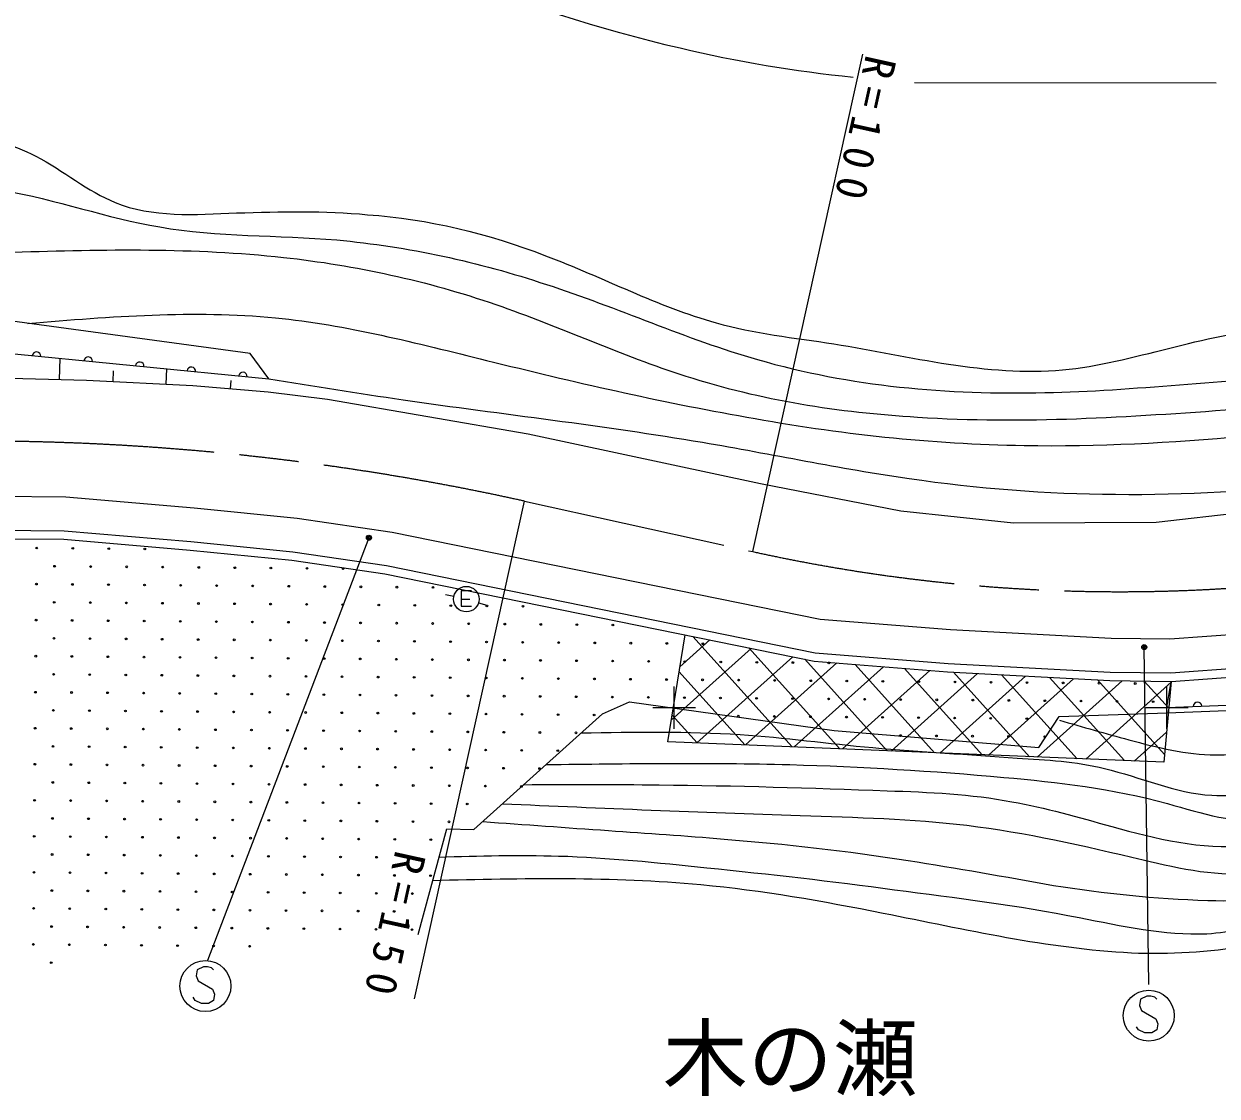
# Model space of a CAD drawing. Units: millimetres, scale not verified. Extents: x 40000 to 680000, y 20000 to 380000.
# Drawn here: x 82441 to 152652, y 251197 to 314320 of the extents above; entities that cross this region are included whole.
import ezdxf
from ezdxf.enums import TextEntityAlignment as Align

# ---------------------------------------------------------------- set-up
doc = ezdxf.new("R2010")
doc.units = ezdxf.units.MM
doc.header["$LTSCALE"] = 1000
doc.linetypes.add('CHAIN', pattern=[18.5, 12, -1.5, 3.5, -1.5])
for name, color, linetype, lineweight in [('M-BGD', 7, 'Continuous', 13), ('M-BMK', 2, 'CHAIN', 13), ('M-STR-HTXT', 7, 'Continuous', 13), ('M-STR-STRC', 7, 'Continuous', 13)]:
    doc.layers.add(name, color=color, linetype=linetype, lineweight=lineweight)
doc.layers.add('M-BMK-HTXT', color=7, linetype='Continuous')
doc.styles.add('ＭＳ ゴシック', font='')
doc.styles.get('ＭＳ ゴシック').set_extended_font_data('MS Gothic')

# ---------------------------------------------------------------- blocks, each defined once
blk = doc.blocks.new('plus')
at = {"color": 0, "linetype": 'Continuous', "lineweight": -2}
for p, q in [((0, -1.25), (0, 1.25)), ((-1.25, 0), (1.25, 0))]:
    blk.add_line(p, q, dxfattribs=at)

msp = doc.modelspace()

# ---------------------------------------------------------------- linework, layer by layer
at = {"layer": 'M-BGD'}
for p, q in [((134836, 310875), (152601, 310851)), ((95765, 294910), (71899, 298154)), ((73354, 295730), (96847, 293418)), ((96847, 293418), (95765, 294910)), ((84538, 293382), (84570, 294626)), ((76569, 293582), (86132, 293342)), ((87693, 293262), (87725, 293893)), ((90814, 293101), (90860, 294007)), ((86132, 293342), (92374, 293021)), ((92374, 293021), (96815, 292661)), ((94595, 292841), (94633, 293317)), ((96815, 292661), (100306, 292221)), ((100306, 292221), (112110, 290181)), ((112110, 290181), (125794, 287260)), ((125794, 287260), (134036, 285659)), ((79804, 286520), (84910, 286477)), ((84910, 286477), (92469, 285829)), ((149071, 284979), (163195, 286620)), ((92469, 285829), (98513, 285229)), ((98513, 285229), (104116, 284404)), ((134036, 285659), (140678, 284939)), ((79787, 284521), (84816, 284478)), ((84816, 284478), (92271, 283839)), ((104116, 284404), (129288, 279283)), ((140678, 284939), (149071, 284979)), ((79783, 284021), (84792, 283978)), ((84792, 283978), (92222, 283341)), ((92271, 283839), (98269, 283243)), ((92222, 283341), (98207, 282747)), ((98269, 283243), (103770, 282433)), ((98207, 282747), (103684, 281940)), ((103770, 282433), (129007, 277299)), ((103684, 281940), (128937, 276803)), ((108773, 280935), (108173, 280935)), ((108173, 280935), (108173, 280035)), ((107739, 280608), (107250, 280711)), ((108173, 280455), (108683, 280455)), ((109193, 280245), (109673, 280105)), ((108173, 280035), (108773, 280035)), ((129288, 279283), (136959, 278661)), ((149874, 278116), (163611, 279127)), ((120331, 272058), (121347, 278347)), ((122800, 278052), (121044, 276474)), ((121811, 278253), (127651, 271756)), ((136959, 278661), (146424, 278156)), ((146424, 278156), (149874, 278116)), ((125240, 277555), (120536, 273328)), ((125102, 277584), (130443, 271640)), ((127680, 277059), (122037, 271988)), ((130267, 276696), (124898, 271869)), ((128392, 276914), (133236, 271524)), ((128937, 276803), (136791, 276167)), ((129007, 277299), (136824, 276666)), ((136824, 276666), (146359, 276157)), ((149936, 276115), (163755, 277132)), ((149952, 275615), (163791, 276634)), ((120995, 276169), (124858, 271871)), ((133012, 276473), (127758, 271751)), ((135756, 276251), (130618, 271633)), ((131357, 276607), (136029, 271409)), ((138551, 276073), (133478, 271514)), ((134258, 276372), (138822, 271293)), ((136791, 276167), (146343, 275657)), ((137148, 276148), (141615, 271178)), ((139973, 275997), (144408, 271062)), ((146359, 276157), (149936, 276115)), ((141375, 275922), (136339, 271396)), ((144199, 275772), (139199, 271278)), ((147055, 275649), (142059, 271159)), ((142797, 275846), (147201, 270947)), ((149946, 275559), (144920, 271041)), ((145622, 275696), (149560, 271313)), ((146343, 275657), (149952, 275615)), ((148367, 275633), (149807, 274030)), ((149952, 275615), (149518, 270851)), ((149702, 274066), (149952, 275615)), ((149702, 274066), (164083, 274638)), ((116490, 273702), (118080, 274402)), ((118080, 274402), (130127, 272716)), ((149714, 273766), (149702, 274066)), ((149714, 273766), (164095, 274339)), ((108917, 266894), (116490, 273702)), ((120585, 273633), (122065, 271987)), ((142153, 271730), (143362, 273543)), ((143362, 273543), (149714, 273766)), ((130127, 272716), (142153, 271730)), ((149680, 272630), (147780, 270923)), ((149518, 270851), (120331, 272058)), ((105640, 260722), (107327, 266926)), ((107327, 266926), (108917, 266894))]:
    msp.add_line(p, q, dxfattribs=at)
for centre, radius in [((83197, 283461), 50), ((85318, 283443), 50), ((87439, 283425), 50), ((89560, 283407), 50), ((84248, 282392), 50), ((86370, 282374), 50), ((88491, 282356), 50), ((90612, 282338), 50), ((92733, 282320), 50), ((94855, 282302), 50), ((96976, 282284), 50), ((99097, 282266), 50), ((101218, 282248), 50), ((83179, 281340), 50), ((85300, 281322), 50), ((87421, 281304), 50), ((89543, 281286), 50), ((91664, 281268), 50), ((93785, 281250), 50), ((95906, 281232), 50), ((98027, 281214), 50), ((100149, 281196), 50), ((102270, 281178), 50), ((104391, 281160), 50), ((106512, 281142), 50), ((108473, 280455), 750), ((84230, 280270), 50), ((86352, 280252), 50), ((88473, 280234), 50), ((90594, 280216), 50), ((92715, 280198), 50), ((94837, 280181), 50), ((96958, 280163), 50), ((99079, 280145), 50), ((101200, 280127), 50), ((103322, 280109), 50), ((105443, 280091), 50), ((107564, 280073), 50), ((109685, 280055), 50), ((111807, 280037), 50), ((83161, 279219), 50), ((85282, 279201), 50), ((87403, 279183), 50), ((89525, 279165), 50), ((91646, 279147), 50), ((93767, 279129), 50), ((95888, 279111), 50), ((98010, 279093), 50), ((100131, 279075), 50), ((102252, 279057), 50), ((104373, 279039), 50), ((106494, 279021), 50), ((108616, 279003), 50), ((110737, 278985), 50), ((112858, 278967), 50), ((114979, 278949), 50), ((117101, 278931), 50), ((84212, 278149), 50), ((86334, 278131), 50), ((88455, 278113), 50), ((90576, 278095), 50), ((92697, 278077), 50), ((94819, 278059), 50), ((96940, 278041), 50), ((99061, 278023), 50), ((101182, 278005), 50), ((103304, 277987), 50), ((105425, 277969), 50), ((107546, 277951), 50), ((109667, 277933), 50), ((111789, 277915), 50), ((113910, 277897), 50), ((116031, 277879), 50), ((118152, 277862), 50), ((120274, 277844), 50), ((122395, 277826), 50), ((83143, 277098), 50), ((85264, 277080), 50), ((87385, 277062), 50), ((89507, 277044), 50), ((91628, 277026), 50), ((93749, 277008), 50), ((95870, 276990), 50), ((97992, 276972), 50), ((100113, 276954), 50), ((102234, 276936), 50), ((104355, 276918), 50), ((106477, 276900), 50), ((108598, 276882), 50), ((110719, 276864), 50), ((112840, 276846), 50), ((114961, 276828), 50), ((117083, 276810), 50), ((119204, 276792), 50), ((121325, 276774), 50), ((123446, 276756), 50), ((125568, 276738), 50), ((127689, 276720), 50), ((129810, 276702), 50), ((84194, 276028), 50), ((86316, 276010), 50), ((88437, 275992), 50), ((90558, 275974), 50), ((92679, 275956), 50), ((94801, 275938), 50), ((96922, 275920), 50), ((99043, 275902), 50), ((101164, 275884), 50), ((103286, 275866), 50), ((105407, 275848), 50), ((107528, 275830), 50), ((109649, 275812), 50), ((111771, 275794), 50), ((113892, 275776), 50), ((116013, 275758), 50), ((118134, 275740), 50), ((120256, 275722), 50), ((122377, 275704), 50), ((124498, 275686), 50), ((126619, 275668), 50), ((128741, 275650), 50), ((130862, 275632), 50), ((132983, 275614), 50), ((135104, 275596), 50), ((137226, 275578), 50), ((139347, 275561), 50), ((141468, 275543), 50), ((143589, 275525), 50), ((145711, 275507), 50), ((147832, 275489), 50), ((83125, 274976), 50), ((85246, 274958), 50), ((87367, 274940), 50), ((89489, 274922), 50), ((91610, 274904), 50), ((93731, 274886), 50), ((95852, 274868), 50), ((97974, 274850), 50), ((100095, 274832), 50), ((102216, 274814), 50), ((104337, 274796), 50), ((106459, 274779), 50), ((108580, 274761), 50), ((110701, 274743), 50), ((112822, 274725), 50), ((114944, 274707), 50), ((117065, 274689), 50), ((119186, 274671), 50), ((121307, 274653), 50), ((123428, 274635), 50), ((125550, 274617), 50), ((127671, 274599), 50), ((129792, 274581), 50), ((131913, 274563), 50), ((134035, 274545), 50), ((136156, 274527), 50), ((138277, 274509), 50), ((140398, 274491), 50), ((84176, 273907), 50), ((86298, 273889), 50), ((88419, 273871), 50), ((90540, 273853), 50), ((92661, 273835), 50), ((94783, 273817), 50), ((96904, 273799), 50), ((99025, 273781), 50), ((142520, 274473), 50), ((144641, 274455), 50), ((146762, 274437), 50), ((148883, 274419), 50), ((101146, 273763), 50), ((103268, 273745), 50), ((105389, 273727), 50), ((107510, 273709), 50), ((109631, 273691), 50), ((111753, 273673), 50), ((113874, 273655), 50), ((115995, 273637), 50), ((124480, 273565), 50), ((126601, 273547), 50), ((128723, 273529), 50), ((130844, 273511), 50), ((132965, 273493), 50), ((135086, 273475), 50), ((137208, 273457), 50), ((139329, 273439), 50), ((141450, 273421), 50), ((83107, 272855), 50), ((85228, 272837), 50), ((87349, 272819), 50), ((89471, 272801), 50), ((91592, 272783), 50), ((93713, 272765), 50), ((95834, 272747), 50), ((97956, 272729), 50), ((100077, 272711), 50), ((102198, 272693), 50), ((104319, 272675), 50), ((106441, 272657), 50), ((108562, 272639), 50), ((110683, 272621), 50), ((112804, 272603), 50), ((114926, 272585), 50), ((134017, 272424), 50), ((136138, 272406), 50), ((138259, 272388), 50), ((140380, 272370), 50), ((84159, 271785), 50), ((86280, 271767), 50), ((88401, 271749), 50), ((90522, 271731), 50), ((92643, 271714), 50), ((94765, 271696), 50), ((96886, 271678), 50), ((142502, 272352), 50), ((99007, 271660), 50), ((101128, 271642), 50), ((103250, 271624), 50), ((105371, 271606), 50), ((107492, 271588), 50), ((109613, 271570), 50), ((111735, 271552), 50), ((113856, 271534), 50), ((83089, 270734), 50), ((85210, 270716), 50), ((87331, 270698), 50), ((89453, 270680), 50), ((91574, 270662), 50), ((93695, 270644), 50), ((95816, 270626), 50), ((97938, 270608), 50), ((100059, 270590), 50), ((102180, 270572), 50), ((104301, 270554), 50), ((106423, 270536), 50), ((108544, 270518), 50), ((110665, 270500), 50), ((112786, 270482), 50), ((84141, 269664), 50), ((86262, 269646), 50), ((88383, 269628), 50), ((90504, 269610), 50), ((92626, 269592), 50), ((94747, 269574), 50), ((96868, 269556), 50), ((98989, 269538), 50), ((101110, 269520), 50), ((103232, 269502), 50), ((105353, 269484), 50), ((107474, 269466), 50), ((109595, 269448), 50), ((111717, 269430), 50), ((83071, 268613), 50), ((85192, 268595), 50), ((87313, 268577), 50), ((89435, 268559), 50), ((91556, 268541), 50), ((93677, 268523), 50), ((95798, 268505), 50), ((97920, 268487), 50), ((100041, 268469), 50), ((102162, 268451), 50), ((104283, 268433), 50), ((106405, 268415), 50), ((108526, 268397), 50), ((84123, 267543), 50), ((86244, 267525), 50), ((88365, 267507), 50), ((90486, 267489), 50), ((92608, 267471), 50), ((94729, 267453), 50), ((96850, 267435), 50), ((98971, 267417), 50), ((101093, 267399), 50), ((103214, 267381), 50), ((105335, 267363), 50), ((107456, 267345), 50), ((83053, 266491), 50), ((85174, 266473), 50), ((87295, 266455), 50), ((89417, 266437), 50), ((91538, 266419), 50), ((93659, 266401), 50), ((95780, 266383), 50), ((97902, 266365), 50), ((100023, 266347), 50), ((102144, 266329), 50), ((104265, 266312), 50), ((106387, 266294), 50), ((84105, 265422), 50), ((86226, 265404), 50), ((88347, 265386), 50), ((90468, 265368), 50), ((92590, 265350), 50), ((94711, 265332), 50), ((96832, 265314), 50), ((98953, 265296), 50), ((101075, 265278), 50), ((103196, 265260), 50), ((105317, 265242), 50), ((83035, 264370), 50), ((85156, 264352), 50), ((87277, 264334), 50), ((89399, 264316), 50), ((91520, 264298), 50), ((93641, 264280), 50), ((95762, 264262), 50), ((97884, 264244), 50), ((100005, 264226), 50), ((102126, 264208), 50), ((104247, 264190), 50), ((106369, 264172), 50), ((84087, 263300), 50), ((86208, 263282), 50), ((88329, 263264), 50), ((90450, 263247), 50), ((92572, 263229), 50), ((94693, 263211), 50), ((96814, 263193), 50), ((98935, 263175), 50), ((101057, 263157), 50), ((103178, 263139), 50), ((105299, 263121), 50), ((83017, 262249), 50), ((85138, 262231), 50), ((87259, 262213), 50), ((89381, 262195), 50), ((91502, 262177), 50), ((93623, 262159), 50), ((95744, 262141), 50), ((97866, 262123), 50), ((99987, 262105), 50), ((102108, 262087), 50), ((104229, 262069), 50), ((84069, 261179), 50), ((86190, 261161), 50), ((88311, 261143), 50), ((90432, 261125), 50), ((92554, 261107), 50), ((94675, 261089), 50), ((96796, 261071), 50), ((98917, 261053), 50), ((101039, 261035), 50), ((103160, 261017), 50), ((105281, 260999), 50), ((82999, 260128), 50), ((85120, 260110), 50), ((87242, 260092), 50), ((89363, 260074), 50), ((91484, 260056), 50), ((93605, 260038), 50), ((95726, 260020), 50), ((84051, 259058), 50)]:
    msp.add_circle(centre, radius, dxfattribs=at)
for centre, start, end in [((83188, 294762), 354.37947, 174.37947), ((86224, 294464), 354.37947, 174.37947), ((89259, 294165), 354.37947, 174.37947), ((92294, 293866), 354.37947, 174.37947), ((95329, 293567), 354.37947, 174.37947), ((151500, 274137), 2.28049, 182.28049)]:
    msp.add_arc(centre, 250, start, end, dxfattribs=at)
for points, knots in [([(64285, 324863), (68430, 325250), (72574, 325637), (76692, 325439), (82119, 325179), (87498, 323902), (92751, 322262), (102317, 319275), (111462, 315082), (121057, 312904), (124402, 312094), (127804, 311542), (131241, 311182)], [0, 0, 0, 0, 1, 1, 1, 2, 2, 2, 3, 3, 3, 4, 4, 4, 4]), ([(63669, 304264), (64383, 303930), (65097, 303595), (65787, 303549), (67324, 303447), (68741, 304782), (70255, 305758), (72869, 307444), (75774, 308061), (78626, 307761), (80182, 307673), (81738, 307250), (83146, 306528), (84772, 305688), (86189, 304452), (87819, 303806), (89979, 302913), (92507, 303080), (94958, 303190), (97576, 303266), (100123, 303327), (102662, 303087), (106233, 302843), (109769, 301963), (113139, 300673), (116517, 299397), (119726, 297684), (123167, 296719), (125413, 296097), (127758, 295836), (130100, 295486), (134598, 294735), (139109, 293561), (143556, 293945), (147737, 294355), (151848, 296122), (156036, 296359), (158972, 296481), (161939, 295813), (164921, 295640), (170964, 295356), (177046, 296903), (183012, 296205), (184957, 296028), (186890, 295668), (188764, 294921), (190664, 294145), (192507, 292914), (194362, 292867), (196518, 292808), (198689, 294367), (200936, 295075), (204167, 296057), (207570, 295367), (210913, 294716), (217238, 293765), (223343, 292595), (229607, 291942), (232652, 291619), (235716, 291504), (238800, 291583), (243007, 291719), (247186, 292364), (251294, 293535), (253007, 293997), (254719, 294529), (256121, 295537), (257083, 296229), (257900, 297134), (258807, 297911)], [0, 0, 0, 0, 1, 1, 1, 2, 2, 2, 3, 3, 3, 4, 4, 4, 5, 5, 5, 6, 6, 6, 7, 7, 7, 8, 8, 8, 9, 9, 9, 10, 10, 10, 11, 11, 11, 12, 12, 12, 13, 13, 13, 14, 14, 14, 15, 15, 15, 16, 16, 16, 17, 17, 17, 18, 18, 18, 19, 19, 19, 20, 20, 20, 21, 21, 21, 22, 22, 22, 23, 23, 23, 23]), ([(63617, 302521), (65074, 302291), (66530, 302061), (67938, 302214), (70736, 302517), (73344, 304331), (76155, 304782), (77800, 305046), (79515, 304842), (81188, 304525), (84329, 303982), (87330, 302884), (90432, 302368), (93853, 301757), (97382, 301900), (100858, 301598), (105048, 301212), (109186, 300314), (113184, 298978), (117372, 297624), (121395, 295762), (125613, 294562), (131055, 292971), (136825, 292477), (142523, 292610), (147818, 292711), (153068, 293426), (158341, 293586), (161763, 293681), (165184, 293487), (168613, 293535), (173415, 293619), (178221, 294102), (183006, 293843), (186568, 293687), (190125, 293193), (193586, 292251), (194783, 291925), (195967, 291543), (197181, 291378), (198478, 291197), (199808, 291266), (201136, 291326), (206721, 291566), (212264, 291750), (217789, 291326), (221951, 291080), (226087, 290454), (230269, 290094), (234544, 289751), (238854, 289698), (243108, 290196), (247131, 290647), (251111, 291601), (254921, 292970), (256551, 293530), (258154, 294144), (259753, 294819)], [0, 0, 0, 0, 1, 1, 1, 2, 2, 2, 3, 3, 3, 4, 4, 4, 5, 5, 5, 6, 6, 6, 7, 7, 7, 8, 8, 8, 9, 9, 9, 10, 10, 10, 11, 11, 11, 12, 12, 12, 13, 13, 13, 14, 14, 14, 15, 15, 15, 16, 16, 16, 17, 17, 17, 18, 18, 18, 19, 19, 19, 19]), ([(63545, 300112), (69642, 300398), (75738, 300684), (81853, 300879), (87150, 301048), (92460, 301148), (97722, 300571), (101961, 300105), (106167, 299199), (110202, 297797), (113978, 296499), (117603, 294793), (121398, 293586), (125787, 292167), (130406, 291448), (135022, 291172), (141248, 290750), (147491, 291190), (153716, 291634), (156717, 291855), (159707, 292054), (162704, 292199), (167285, 292410), (171861, 292358), (176481, 292456), (180529, 292542), (184611, 292744), (188550, 292045), (190982, 291614), (193360, 290840), (195737, 290066)], [0, 0, 0, 0, 1, 1, 1, 2, 2, 2, 3, 3, 3, 4, 4, 4, 5, 5, 5, 6, 6, 6, 7, 7, 7, 8, 8, 8, 9, 9, 9, 10, 10, 10, 10]), ([(82684, 296688), (87560, 297087), (92436, 297487), (97240, 297014), (101422, 296602), (105550, 295529), (109668, 294510), (114755, 293251), (119827, 292075), (124972, 291171), (130357, 290188), (135826, 289583), (141295, 289501), (145627, 289422), (149962, 289668), (154280, 290058), (157283, 290324), (160274, 290637), (163277, 290893), (168581, 291344), (173920, 291613), (179230, 291356), (183076, 291171), (186906, 290709), (190736, 290248)], [0, 0, 0, 0, 1, 1, 1, 2, 2, 2, 3, 3, 3, 4, 4, 4, 5, 5, 5, 6, 6, 6, 7, 7, 7, 8, 8, 8, 8]), ([(96847, 293418), (99480, 292996), (102113, 292574), (104752, 292191), (110624, 291339), (116527, 290681), (122375, 289687), (126427, 288998), (130453, 288147), (134525, 287554), (138547, 286977), (142612, 286654), (146675, 286626), (150794, 286580), (154914, 286826), (159011, 287275), (163410, 287774), (167779, 288498), (172181, 288852), (175632, 289130), (179104, 289181), (182569, 289316), (185119, 289415), (187666, 289560), (190213, 289705)], [0, 0, 0, 0, 1, 1, 1, 2, 2, 2, 3, 3, 3, 4, 4, 4, 5, 5, 5, 6, 6, 6, 7, 7, 7, 8, 8, 8, 8]), ([(111851, 269532), (114510, 269540), (117168, 269548), (119823, 269522), (124291, 269479), (128750, 269340), (133235, 269176), (135698, 269086), (138169, 268989), (140575, 268523), (142549, 268173), (144475, 267623), (146455, 267062), (149061, 266349), (151717, 265688), (154410, 265948), (155627, 266061), (156853, 266368), (157907, 266947), (159380, 267758), (160516, 269101), (161635, 270406), (162639, 271577), (163629, 272717), (164619, 273858)], [0, 0, 0, 0, 1, 1, 1, 2, 2, 2, 3, 3, 3, 4, 4, 4, 5, 5, 5, 6, 6, 6, 7, 7, 7, 8, 8, 8, 8]), ([(113166, 270714), (117943, 270779), (122719, 270843), (127515, 270713), (131726, 270599), (135952, 270336), (140093, 269963), (143300, 269674), (146457, 269319), (149731, 268418), (151747, 267873), (153789, 267138), (155733, 267535), (156770, 267748), (157779, 268282), (158645, 268948), (160461, 270343), (161647, 272316), (162833, 274288)], [0, 0, 0, 0, 1, 1, 1, 2, 2, 2, 3, 3, 3, 4, 4, 4, 5, 5, 5, 6, 6, 6, 6]), ([(115246, 272584), (118364, 272635), (121483, 272687), (124588, 272481), (127193, 272308), (129788, 271954), (132389, 271713), (135215, 271450), (138049, 271322), (140882, 271098), (142609, 270993), (144336, 270899), (146032, 270483), (148140, 269987), (150164, 269035), (152334, 268907), (153923, 268814), (155591, 269163), (156985, 269906), (158769, 270858), (160106, 272458), (161442, 274057)], [0, 0, 0, 0, 1, 1, 1, 2, 2, 2, 3, 3, 3, 4, 4, 4, 5, 5, 5, 6, 6, 6, 7, 7, 7, 7]), ([(143380, 273327), (144733, 272935), (146086, 272543), (147454, 272174), (149130, 271721), (150828, 271301), (152565, 271290), (153901, 271281), (155260, 271514), (156485, 272020), (157753, 272544), (158878, 273360), (160003, 274176)], [0, 0, 0, 0, 1, 1, 1, 2, 2, 2, 3, 3, 3, 4, 4, 4, 4]), ([(110605, 268411), (116432, 268157), (122259, 267902), (128124, 267716), (131407, 267611), (134703, 267528), (137923, 267139), (141393, 266721), (144775, 265948), (148299, 265103), (150530, 264587), (152791, 264069), (155025, 264372), (156773, 264588), (158526, 265289), (159867, 266409), (161426, 267711), (162429, 269581), (163825, 271059), (164422, 271691), (165091, 272252), (165759, 272813)], [0, 0, 0, 0, 1, 1, 1, 2, 2, 2, 3, 3, 3, 4, 4, 4, 5, 5, 5, 6, 6, 6, 7, 7, 7, 7]), ([(109437, 267361), (111903, 267182), (114370, 267004), (116837, 266832), (119105, 266673), (121373, 266520), (123639, 266332), (127265, 266033), (130886, 265647), (134477, 265064), (137332, 264629), (140167, 264107), (143034, 263604), (146009, 263138), (148959, 262814), (152104, 262720), (154618, 262650), (157237, 262749), (159329, 263950), (160349, 264511), (161261, 265313), (161980, 266255), (163051, 267659), (163693, 269377), (164901, 270598), (165419, 271121), (166041, 271553), (166662, 271985)], [0, 0, 0, 0, 1, 1, 1, 2, 2, 2, 3, 3, 3, 4, 4, 4, 5, 5, 5, 6, 6, 6, 7, 7, 7, 8, 8, 8, 9, 9, 9, 9]), ([(106877, 265273), (109222, 265338), (111566, 265403), (113906, 265333), (116817, 265245), (119721, 264946), (122622, 264642), (126313, 264256), (129998, 263861), (133668, 263348), (137295, 262885), (140905, 262427), (144542, 261708), (147038, 261227), (149539, 260646), (152050, 260759), (153464, 260843), (154869, 261171), (156282, 261546), (157649, 261910), (159016, 262326), (160171, 263083), (161224, 263753), (162134, 264658), (162837, 265718), (163643, 266889), (164200, 268183), (165189, 269262), (165625, 269736), (166144, 270170), (166726, 270328), (167287, 270481), (167906, 270379), (168525, 270277)], [0, 0, 0, 0, 1, 1, 1, 2, 2, 2, 3, 3, 3, 4, 4, 4, 5, 5, 5, 6, 6, 6, 7, 7, 7, 8, 8, 8, 9, 9, 9, 10, 10, 10, 11, 11, 11, 11]), ([(106504, 263898), (111778, 264021), (117051, 264144), (122277, 263652), (125873, 263313), (129446, 262683), (133001, 261975), (137847, 261010), (142660, 259900), (147609, 259636), (149862, 259550), (152120, 259689), (154423, 260033), (156643, 260350), (158917, 260848), (160646, 262107), (162092, 263051), (163199, 264362), (164308, 266079), (165157, 267407), (165991, 268958), (167221, 269080), (167908, 269158), (168729, 268787), (169428, 268330), (171270, 267169), (172287, 265485), (173708, 263917), (174983, 262470), (176533, 261233), (178275, 260876)], [0, 0, 0, 0, 1, 1, 1, 2, 2, 2, 3, 3, 3, 4, 4, 4, 5, 5, 5, 6, 6, 6, 7, 7, 7, 8, 8, 8, 9, 9, 9, 10, 10, 10, 10])]:
    msp.add_open_spline(points, degree=3, knots=knots, dxfattribs=at)
at = {"layer": 'M-BMK'}
msp.add_line((111905, 286222), (125336, 283252), dxfattribs=at)
for centre, radius, start, end in [((79519, 139760), 150000, 77.53131, 89.67276), ((146926, 380893), 100000, 257.53131, 277.29919)]:
    msp.add_arc(centre, radius, start, end, dxfattribs=at)
at = {"layer": 'M-STR-HTXT'}
for p, q in [((125336, 283252), (131813, 312544)), ((105428, 256929), (111905, 286222))]:
    msp.add_line(p, q, dxfattribs=at)
at = {"layer": 'M-STR-STRC'}
for p, q in [((102747, 284070), (93255, 259177)), ((148630, 257776), (148367, 277628)), ((92646, 258637), (92586, 258277)), ((93006, 258817), (92646, 258637)), ((93246, 258817), (93006, 258817)), ((93486, 258757), (93246, 258817)), ((93606, 258637), (93486, 258757)), ((92586, 258277), (92706, 257977)), ((92706, 257977), (93546, 257497)), ((92526, 256837), (92406, 257017)), ((93546, 257497), (93666, 257197)), ((93666, 257197), (93606, 256837)), ((148510, 257076), (148150, 256896)), ((148750, 257076), (148510, 257076)), ((148990, 257016), (148750, 257076)), ((149110, 256896), (148990, 257016)), ((92886, 256657), (92526, 256837)), ((93306, 256657), (92886, 256657)), ((93606, 256837), (93306, 256657)), ((148150, 256896), (148090, 256536)), ((148090, 256536), (148210, 256236)), ((148210, 256236), (149050, 255756)), ((149050, 255756), (149170, 255456)), ((148030, 255096), (147910, 255276)), ((148390, 254916), (148030, 255096)), ((148810, 254916), (148390, 254916)), ((149110, 255096), (148810, 254916)), ((149170, 255456), (149110, 255096))]:
    msp.add_line(p, q, dxfattribs=at)
for centre, radius in [((102747, 284070), 150), ((102747, 284070), 90), ((102747, 284070), 30), ((148367, 277628), 150), ((148367, 277628), 90), ((148367, 277628), 30), ((93126, 257677), 1500), ((148630, 255936), 1500)]:
    msp.add_circle(centre, radius, dxfattribs=at)

# ---------------------------------------------------------------- block references
at = {"layer": 'M-BGD', "xscale": 1000, "yscale": 1000}
for p in [(120702, 274066), (149702, 274066)]:
    msp.add_blockref('plus', p, dxfattribs=at)

# ---------------------------------------------------------------- texts
at = {"layer": 'M-BMK-HTXT', "style": 'ＭＳ ゴシック'}
msp.add_text('木の瀬', height=3666, dxfattribs=at).set_placement((120036, 250502), align=Align.BOTTOM_LEFT)
at = {"layer": 'M-STR-HTXT', "char_height": 1833, "attachment_point": 7, "style": 'ＭＳ ゴシック'}
for s, insert, rotation in [('\\T1.46;R=100', (131971, 312571), 257.5), ('\\T1.46;R=150', (104286, 265744), 257.6)]:
    msp.add_mtext(s, dxfattribs=dict(at, insert=insert, rotation=rotation))

doc.saveas('drawing.dxf')
